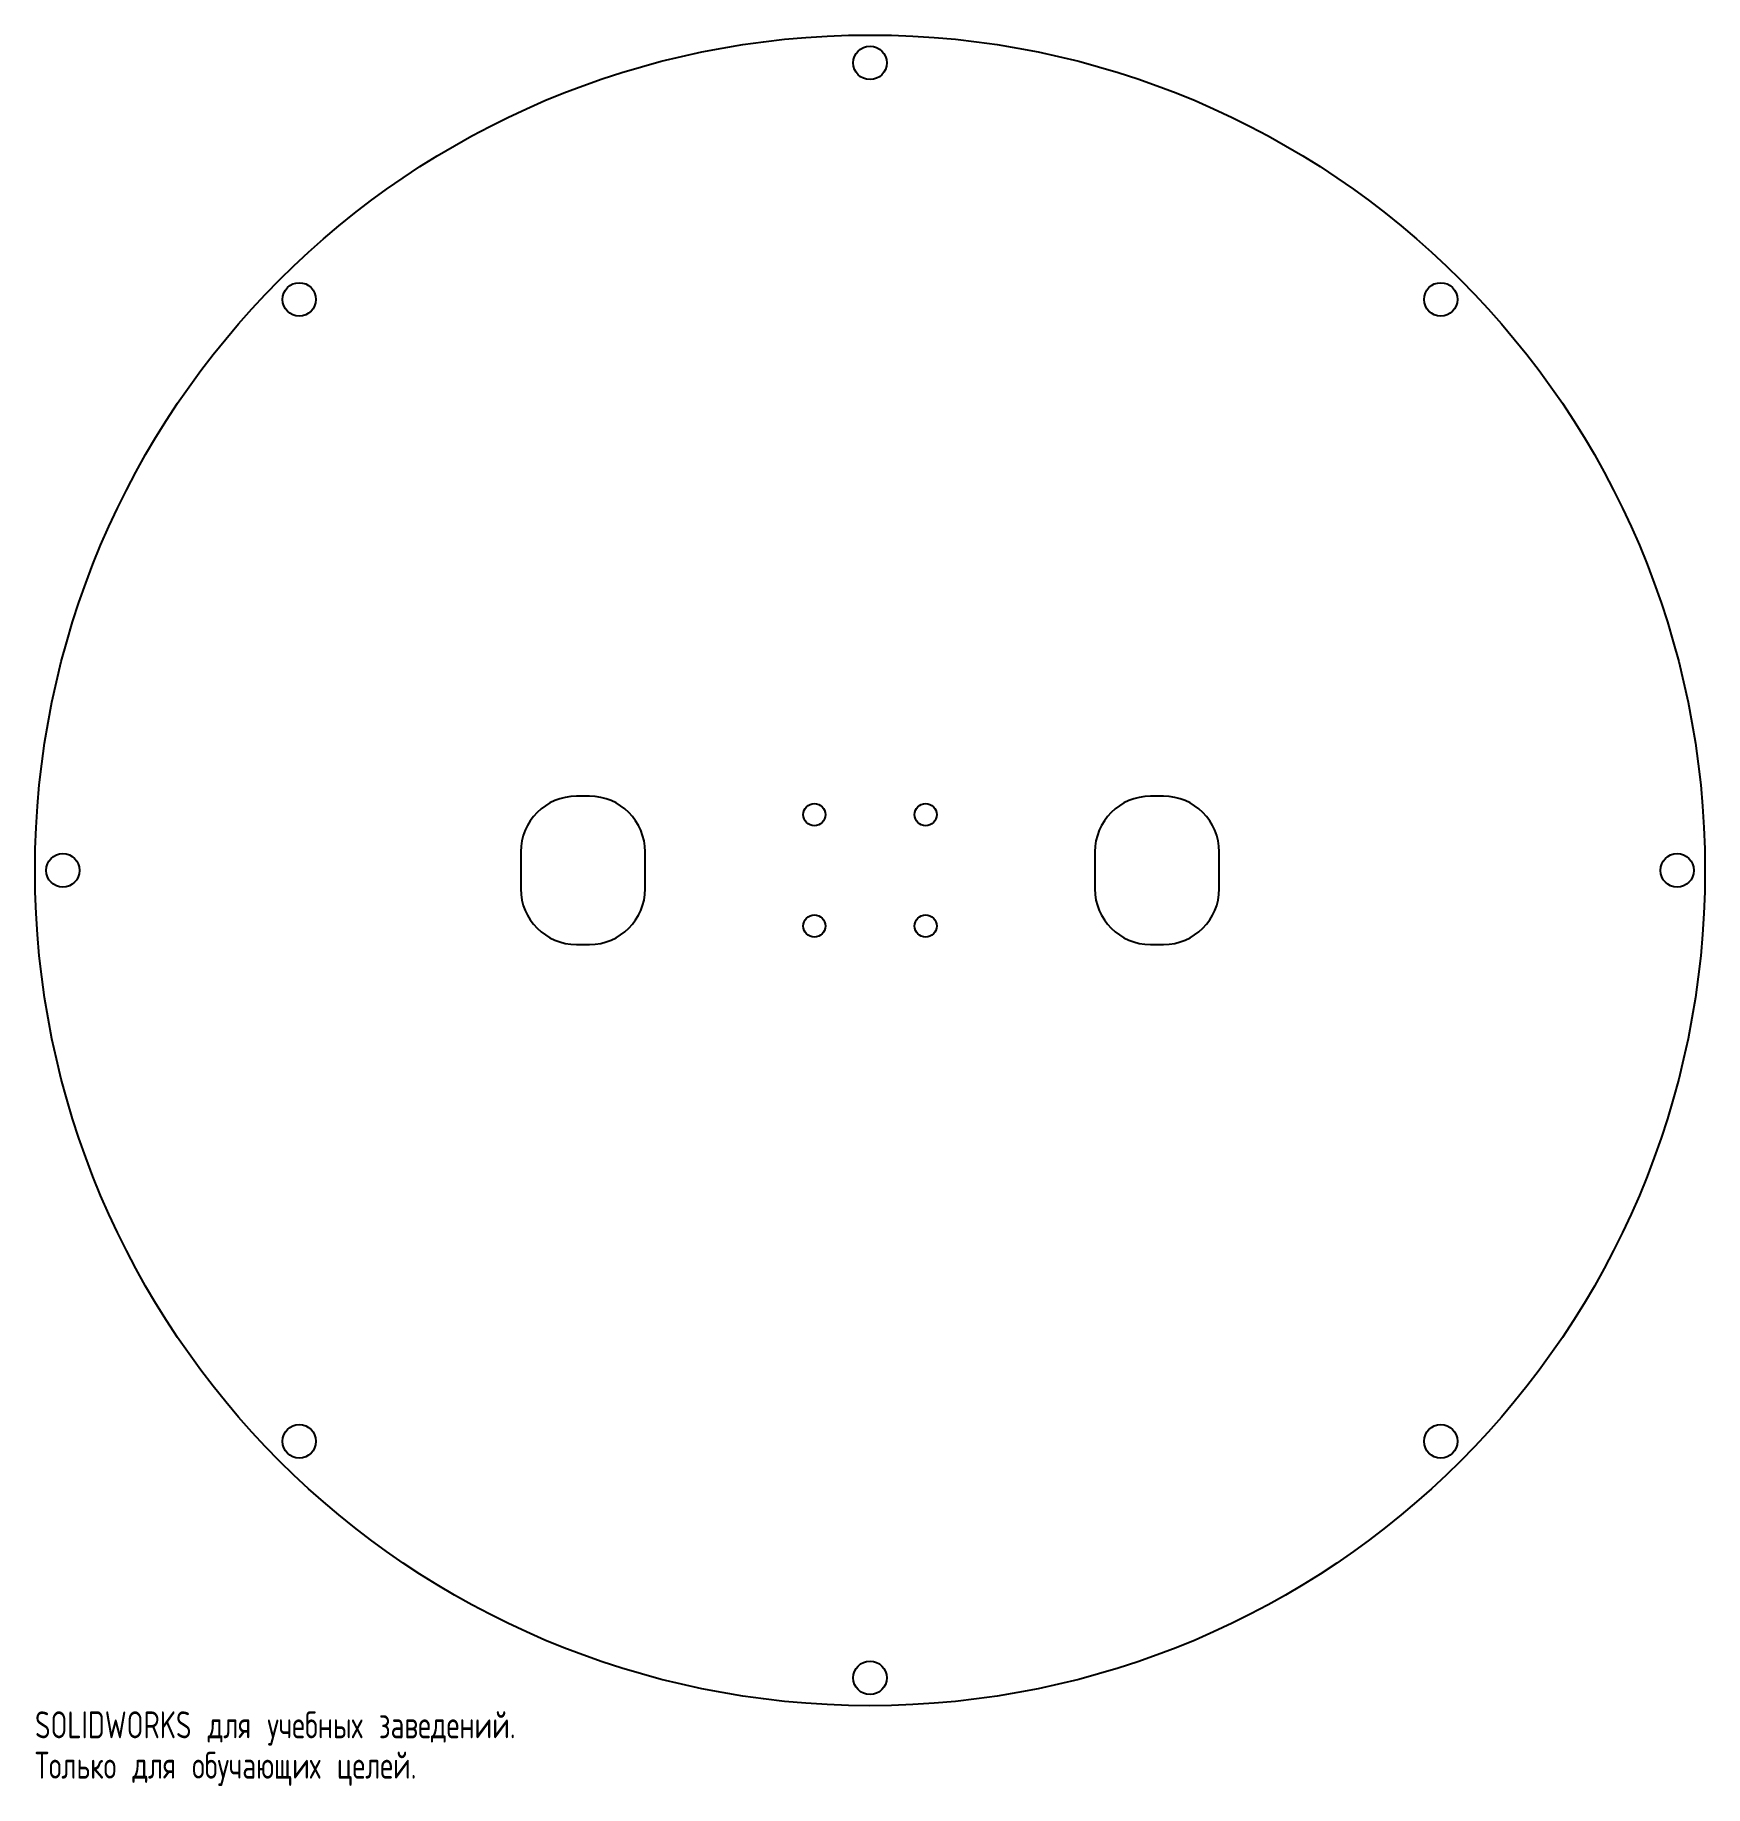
# Model space of a CAD drawing. Extents: x -150 to 150, y -164 to 150.
import ezdxf

# ---------------------------------------------------------------- set-up
doc = ezdxf.new("R2010")
doc.units = 0
doc.layers.get('0').update_dxf_attribs({"linetype": 'CONTINUOUS'})
doc.styles.add('SLDTEXTSTYLE0', font='TXT', dxfattribs={"width": 0.7, "bigfont": 'bigfont'})

msp = doc.modelspace()

# ---------------------------------------------------------------- linework, layer by layer
at = {"color": 7, "linetype": 'CONTINUOUS'}
for p, q in [((-50.39, 13.31), (-52.73, 13.31)), ((52.73, 13.31), (50.39, 13.31)), ((-62.73, 3.31), (-62.73, -3.31)), ((-40.39, -3.31), (-40.39, 3.31)), ((40.39, 3.31), (40.39, -3.31)), ((62.73, -3.31), (62.73, 3.31)), ((-52.73, -13.31), (-50.39, -13.31)), ((50.39, -13.31), (52.73, -13.31))]:
    msp.add_line(p, q, dxfattribs=at)
for centre, radius in [((0, 0), 150), ((0, 145), 3), ((-102.53, 102.53), 3), ((102.53, 102.53), 3), ((-10, 10), 2), ((10, 10), 2), ((-145, 0), 3), ((145, 0), 3), ((-10, -10), 2), ((10, -10), 2), ((-102.53, -102.53), 3), ((102.53, -102.53), 3), ((0, -145), 3)]:
    msp.add_circle(centre, radius, dxfattribs=at)
for centre, start, end in [((-52.73, 3.31), 90, 180), ((-50.39, 3.31), 0, 90), ((50.39, 3.31), 90, 180), ((52.73, 3.31), 0, 90), ((-52.73, -3.31), 180, 270), ((-50.39, -3.31), 270, 0), ((50.39, -3.31), 180, 270), ((52.73, -3.31), 270, 0)]:
    msp.add_arc(centre, 10, start, end, dxfattribs=at)

# ---------------------------------------------------------------- texts
at = {"color": 7, "linetype": 'CONTINUOUS', "char_height": 4.8336, "attachment_point": 1, "style": 'SLDTEXTSTYLE0'}
for s, insert in [('SOLIDWORKS для учебных заведений.', (-150, -151.02)), ('Только для обучающих целей.', (-150, -158.27))]:
    msp.add_mtext(s, dxfattribs=dict(at, insert=insert))

doc.saveas('drawing.dxf')
